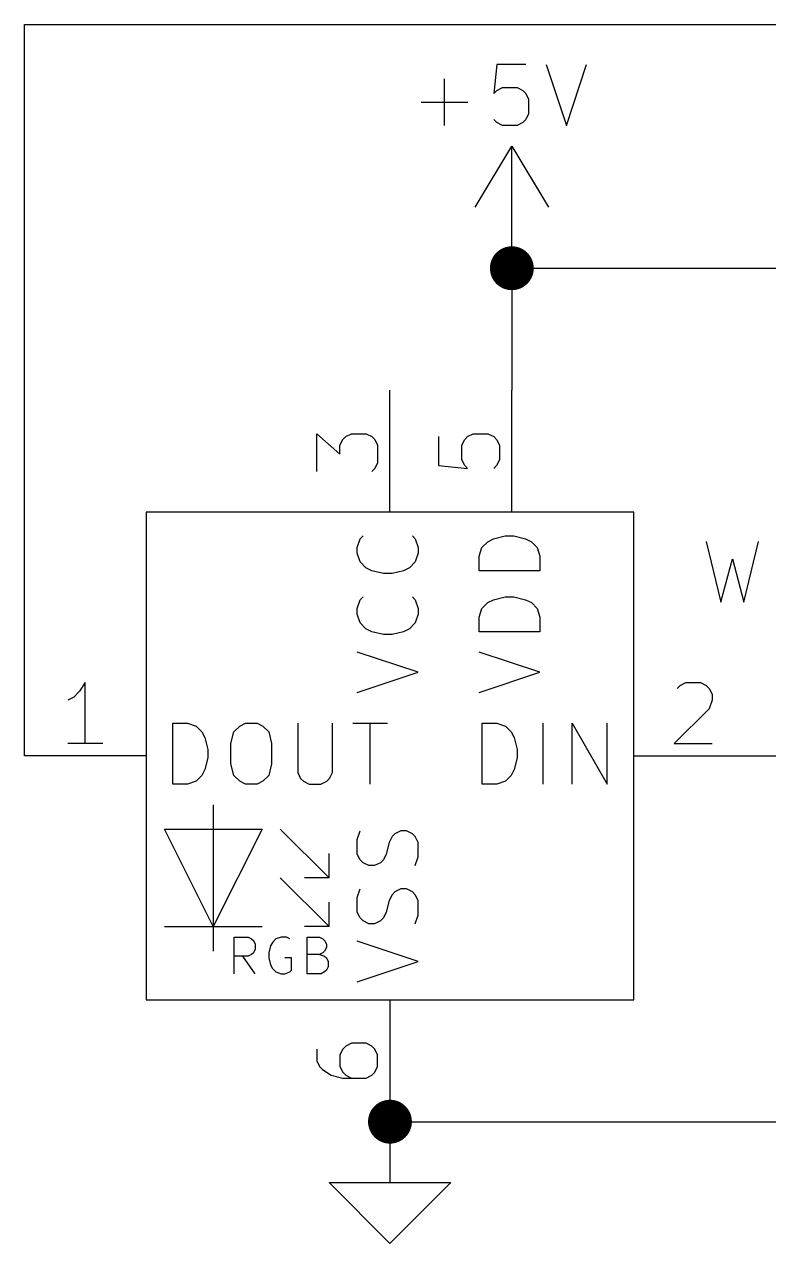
# Model space of a CAD drawing. Extents: x 0.4 to 11.3, y -7.9 to -0.4.
# Drawn here: x 2.6 to 3.211, y -6.75 to -5.75 of the extents above; entities that cross this region are included whole.
import ezdxf

# ---------------------------------------------------------------- set-up
doc = ezdxf.new("R2010")
doc.units = 0
doc.header["$MEASUREMENT"] = 0
for name, color, linetype in [('CYAN2', 4, 'CONTINUOUS'), ('GREEN3', 91, 'CONTINUOUS'), ('LYELLOW', 51, 'CONTINUOUS'), ('RED2', 1, 'CONTINUOUS'), ('RED3', 11, 'CONTINUOUS')]:
    doc.layers.add(name, color=color, linetype=linetype)

msp = doc.modelspace()

# ---------------------------------------------------------------- linework, layer by layer
at = {"layer": 'CYAN2', "linetype": 'CONTINUOUS'}
for p, q in [((2.9876, -5.7828), (2.9852, -5.8066)), ((3.0114, -5.7828), (2.9876, -5.7828)), ((3.0281, -5.7828), (3.0448, -5.8328)), ((3.0448, -5.8328), (3.0614, -5.7828)), ((2.9448, -5.8328), (2.9448, -5.7947)), ((2.9852, -5.8066), (2.9876, -5.8042)), ((2.9876, -5.8042), (2.9924, -5.8019)), ((2.9924, -5.8019), (3.0043, -5.8019)), ((3.0043, -5.8019), (3.009, -5.8042)), ((3.009, -5.8042), (3.0114, -5.8066)), ((3.0114, -5.8066), (3.0138, -5.8114)), ((2.9257, -5.8138), (2.9638, -5.8138)), ((3.0138, -5.8114), (3.0138, -5.8233)), ((2.9876, -5.8304), (2.9852, -5.828)), ((3.0114, -5.828), (3.009, -5.8304)), ((3.0138, -5.8233), (3.0114, -5.828)), ((2.9924, -5.8328), (2.9876, -5.8304)), ((3.0043, -5.8328), (2.9924, -5.8328)), ((3.009, -5.8304), (3.0043, -5.8328)), ((2.8755, -6.1719), (2.8779, -6.1695)), ((2.8755, -6.1719), (2.8779, -6.1695)), ((2.9184, -6.1695), (2.9208, -6.1719)), ((2.9184, -6.1695), (2.9208, -6.1719)), ((2.985, -6.1719), (2.9946, -6.1695)), ((2.985, -6.1719), (2.9946, -6.1695)), ((2.9946, -6.1695), (3.0017, -6.1695)), ((2.9946, -6.1695), (3.0017, -6.1695)), ((3.0017, -6.1695), (3.0112, -6.1719)), ((3.0017, -6.1695), (3.0112, -6.1719)), ((2.8731, -6.179), (2.8755, -6.1719)), ((2.8731, -6.179), (2.8755, -6.1719)), ((2.8731, -6.1838), (2.8731, -6.179)), ((2.8731, -6.1838), (2.8731, -6.179)), ((2.9208, -6.1719), (2.9231, -6.179)), ((2.9208, -6.1719), (2.9231, -6.179)), ((2.9231, -6.179), (2.9231, -6.1838)), ((2.9231, -6.179), (2.9231, -6.1838)), ((2.9731, -6.1862), (2.9755, -6.179)), ((2.9731, -6.1862), (2.9755, -6.179)), ((2.9755, -6.179), (2.9803, -6.1743)), ((2.9755, -6.179), (2.9803, -6.1743)), ((2.9803, -6.1743), (2.985, -6.1719)), ((2.9803, -6.1743), (2.985, -6.1719)), ((3.0112, -6.1719), (3.016, -6.1743)), ((3.0112, -6.1719), (3.016, -6.1743)), ((3.016, -6.1743), (3.0208, -6.179)), ((3.016, -6.1743), (3.0208, -6.179)), ((3.0208, -6.179), (3.0231, -6.1862)), ((3.0208, -6.179), (3.0231, -6.1862)), ((3.1595, -6.174), (3.1714, -6.224)), ((3.1595, -6.174), (3.1714, -6.224)), ((3.1905, -6.224), (3.2024, -6.174)), ((3.1905, -6.224), (3.2024, -6.174)), ((2.8755, -6.1909), (2.8731, -6.1838)), ((2.8755, -6.1909), (2.8731, -6.1838)), ((2.9231, -6.1838), (2.9208, -6.1909)), ((2.9231, -6.1838), (2.9208, -6.1909)), ((2.9731, -6.1981), (2.9731, -6.1862)), ((2.9731, -6.1981), (2.9731, -6.1862)), ((3.0231, -6.1862), (3.0231, -6.1981)), ((3.0231, -6.1862), (3.0231, -6.1981)), ((3.1714, -6.224), (3.181, -6.1883)), ((3.1714, -6.224), (3.181, -6.1883)), ((3.181, -6.1883), (3.1905, -6.224)), ((3.181, -6.1883), (3.1905, -6.224)), ((2.8803, -6.1957), (2.8755, -6.1909)), ((2.8803, -6.1957), (2.8755, -6.1909)), ((2.885, -6.1981), (2.8803, -6.1957)), ((2.885, -6.1981), (2.8803, -6.1957)), ((2.8946, -6.2005), (2.885, -6.1981)), ((2.8946, -6.2005), (2.885, -6.1981)), ((2.9112, -6.1981), (2.9017, -6.2005)), ((2.9112, -6.1981), (2.9017, -6.2005)), ((2.916, -6.1957), (2.9112, -6.1981)), ((2.916, -6.1957), (2.9112, -6.1981)), ((2.9208, -6.1909), (2.916, -6.1957)), ((2.9208, -6.1909), (2.916, -6.1957)), ((3.0231, -6.1981), (2.9731, -6.1981)), ((3.0231, -6.1981), (2.9731, -6.1981)), ((2.9017, -6.2005), (2.8946, -6.2005)), ((2.9017, -6.2005), (2.8946, -6.2005)), ((2.8755, -6.2219), (2.8779, -6.2195)), ((2.8755, -6.2219), (2.8779, -6.2195)), ((2.9184, -6.2195), (2.9208, -6.2219)), ((2.9184, -6.2195), (2.9208, -6.2219)), ((2.985, -6.2219), (2.9946, -6.2195)), ((2.985, -6.2219), (2.9946, -6.2195)), ((2.9946, -6.2195), (3.0017, -6.2195)), ((2.9946, -6.2195), (3.0017, -6.2195)), ((3.0017, -6.2195), (3.0112, -6.2219)), ((3.0017, -6.2195), (3.0112, -6.2219)), ((2.8731, -6.229), (2.8755, -6.2219)), ((2.8731, -6.229), (2.8755, -6.2219)), ((2.8731, -6.2338), (2.8731, -6.229)), ((2.8731, -6.2338), (2.8731, -6.229)), ((2.9208, -6.2219), (2.9231, -6.229)), ((2.9208, -6.2219), (2.9231, -6.229)), ((2.9231, -6.229), (2.9231, -6.2338)), ((2.9231, -6.229), (2.9231, -6.2338)), ((2.9731, -6.2362), (2.9755, -6.229)), ((2.9731, -6.2362), (2.9755, -6.229)), ((2.9755, -6.229), (2.9803, -6.2243)), ((2.9755, -6.229), (2.9803, -6.2243)), ((2.9803, -6.2243), (2.985, -6.2219)), ((2.9803, -6.2243), (2.985, -6.2219)), ((3.0112, -6.2219), (3.016, -6.2243)), ((3.0112, -6.2219), (3.016, -6.2243)), ((3.016, -6.2243), (3.0208, -6.229)), ((3.016, -6.2243), (3.0208, -6.229)), ((3.0208, -6.229), (3.0231, -6.2362)), ((3.0208, -6.229), (3.0231, -6.2362)), ((2.8755, -6.2409), (2.8731, -6.2338)), ((2.8755, -6.2409), (2.8731, -6.2338)), ((2.9231, -6.2338), (2.9208, -6.2409)), ((2.9231, -6.2338), (2.9208, -6.2409)), ((2.9731, -6.2481), (2.9731, -6.2362)), ((2.9731, -6.2481), (2.9731, -6.2362)), ((3.0231, -6.2362), (3.0231, -6.2481)), ((3.0231, -6.2362), (3.0231, -6.2481)), ((2.8803, -6.2457), (2.8755, -6.2409)), ((2.8803, -6.2457), (2.8755, -6.2409)), ((2.885, -6.2481), (2.8803, -6.2457)), ((2.885, -6.2481), (2.8803, -6.2457)), ((2.8946, -6.2505), (2.885, -6.2481)), ((2.8946, -6.2505), (2.885, -6.2481)), ((2.9112, -6.2481), (2.9017, -6.2505)), ((2.9112, -6.2481), (2.9017, -6.2505)), ((2.916, -6.2457), (2.9112, -6.2481)), ((2.916, -6.2457), (2.9112, -6.2481)), ((2.9208, -6.2409), (2.916, -6.2457)), ((2.9208, -6.2409), (2.916, -6.2457)), ((3.0231, -6.2481), (2.9731, -6.2481)), ((3.0231, -6.2481), (2.9731, -6.2481)), ((2.9017, -6.2505), (2.8946, -6.2505)), ((2.9017, -6.2505), (2.8946, -6.2505)), ((2.9231, -6.2814), (2.8731, -6.2648)), ((2.9231, -6.2814), (2.8731, -6.2648)), ((3.0231, -6.2814), (2.9731, -6.2648)), ((3.0231, -6.2814), (2.9731, -6.2648)), ((2.8731, -6.2981), (2.9231, -6.2814)), ((2.8731, -6.2981), (2.9231, -6.2814)), ((2.9731, -6.2981), (3.0231, -6.2814)), ((2.9731, -6.2981), (3.0231, -6.2814)), ((2.7219, -6.3731), (2.7219, -6.3231)), ((2.7219, -6.3231), (2.7338, -6.3231)), ((2.7219, -6.3731), (2.7219, -6.3231)), ((2.7219, -6.3231), (2.7338, -6.3231)), ((2.7338, -6.3231), (2.7409, -6.3255)), ((2.7338, -6.3231), (2.7409, -6.3255)), ((2.7409, -6.3255), (2.7457, -6.3303)), ((2.7409, -6.3255), (2.7457, -6.3303)), ((2.7719, -6.3303), (2.7767, -6.3255)), ((2.7719, -6.3303), (2.7767, -6.3255)), ((2.7767, -6.3255), (2.7814, -6.3231)), ((2.7767, -6.3255), (2.7814, -6.3231)), ((2.7814, -6.3231), (2.7909, -6.3231)), ((2.7814, -6.3231), (2.7909, -6.3231)), ((2.7909, -6.3231), (2.7957, -6.3255)), ((2.7909, -6.3231), (2.7957, -6.3255)), ((2.7957, -6.3255), (2.8005, -6.3303)), ((2.7957, -6.3255), (2.8005, -6.3303)), ((2.8243, -6.3231), (2.8243, -6.3636)), ((2.8243, -6.3231), (2.8243, -6.3636)), ((2.8529, -6.3636), (2.8529, -6.3231)), ((2.8529, -6.3636), (2.8529, -6.3231)), ((2.8695, -6.3231), (2.8981, -6.3231)), ((2.8695, -6.3231), (2.8981, -6.3231)), ((2.8838, -6.3731), (2.8838, -6.3231)), ((2.8838, -6.3731), (2.8838, -6.3231)), ((2.9757, -6.3731), (2.9757, -6.3231)), ((2.9757, -6.3231), (2.9876, -6.3231)), ((2.9757, -6.3731), (2.9757, -6.3231)), ((2.9757, -6.3231), (2.9876, -6.3231)), ((2.9876, -6.3231), (2.9948, -6.3255)), ((2.9876, -6.3231), (2.9948, -6.3255)), ((2.9948, -6.3255), (2.9995, -6.3303)), ((2.9948, -6.3255), (2.9995, -6.3303)), ((3.0257, -6.3731), (3.0257, -6.3231)), ((3.0257, -6.3731), (3.0257, -6.3231)), ((3.0495, -6.3731), (3.0495, -6.3231)), ((3.0495, -6.3231), (3.0781, -6.3731)), ((3.0495, -6.3731), (3.0495, -6.3231)), ((3.0495, -6.3231), (3.0781, -6.3731)), ((3.0781, -6.3731), (3.0781, -6.3231)), ((3.0781, -6.3731), (3.0781, -6.3231)), ((2.7457, -6.3303), (2.7481, -6.335)), ((2.7457, -6.3303), (2.7481, -6.335)), ((2.7481, -6.335), (2.7505, -6.3446)), ((2.7481, -6.335), (2.7505, -6.3446)), ((2.7695, -6.3398), (2.7719, -6.3303)), ((2.7695, -6.3398), (2.7719, -6.3303)), ((2.7695, -6.3565), (2.7695, -6.3398)), ((2.7695, -6.3565), (2.7695, -6.3398)), ((2.8005, -6.3303), (2.8029, -6.3398)), ((2.8005, -6.3303), (2.8029, -6.3398)), ((2.8029, -6.3398), (2.8029, -6.3565)), ((2.8029, -6.3398), (2.8029, -6.3565)), ((2.9995, -6.3303), (3.0019, -6.335)), ((2.9995, -6.3303), (3.0019, -6.335)), ((3.0019, -6.335), (3.0043, -6.3446)), ((3.0019, -6.335), (3.0043, -6.3446)), ((2.7505, -6.3446), (2.7505, -6.3517)), ((2.7505, -6.3446), (2.7505, -6.3517)), ((3.0043, -6.3446), (3.0043, -6.3517)), ((3.0043, -6.3446), (3.0043, -6.3517)), ((2.7505, -6.3517), (2.7481, -6.3612)), ((2.7505, -6.3517), (2.7481, -6.3612)), ((2.7719, -6.366), (2.7695, -6.3565)), ((2.7719, -6.366), (2.7695, -6.3565)), ((2.8029, -6.3565), (2.8005, -6.366)), ((2.8029, -6.3565), (2.8005, -6.366)), ((3.0043, -6.3517), (3.0019, -6.3612)), ((3.0043, -6.3517), (3.0019, -6.3612)), ((2.7457, -6.366), (2.7409, -6.3708)), ((2.7457, -6.366), (2.7409, -6.3708)), ((2.7481, -6.3612), (2.7457, -6.366)), ((2.7481, -6.3612), (2.7457, -6.366)), ((2.7767, -6.3708), (2.7719, -6.366)), ((2.7767, -6.3708), (2.7719, -6.366)), ((2.8005, -6.366), (2.7957, -6.3708)), ((2.8005, -6.366), (2.7957, -6.3708)), ((2.8243, -6.3636), (2.8267, -6.3684)), ((2.8243, -6.3636), (2.8267, -6.3684)), ((2.8267, -6.3684), (2.829, -6.3708)), ((2.8267, -6.3684), (2.829, -6.3708)), ((2.8481, -6.3708), (2.8505, -6.3684)), ((2.8481, -6.3708), (2.8505, -6.3684)), ((2.8505, -6.3684), (2.8529, -6.3636)), ((2.8505, -6.3684), (2.8529, -6.3636)), ((2.9995, -6.366), (2.9948, -6.3708)), ((2.9995, -6.366), (2.9948, -6.3708)), ((3.0019, -6.3612), (2.9995, -6.366)), ((3.0019, -6.3612), (2.9995, -6.366)), ((2.7338, -6.3731), (2.7219, -6.3731)), ((2.7338, -6.3731), (2.7219, -6.3731)), ((2.7409, -6.3708), (2.7338, -6.3731)), ((2.7409, -6.3708), (2.7338, -6.3731)), ((2.7814, -6.3731), (2.7767, -6.3708)), ((2.7814, -6.3731), (2.7767, -6.3708)), ((2.7909, -6.3731), (2.7814, -6.3731)), ((2.7909, -6.3731), (2.7814, -6.3731)), ((2.7957, -6.3708), (2.7909, -6.3731)), ((2.7957, -6.3708), (2.7909, -6.3731)), ((2.829, -6.3708), (2.8338, -6.3731)), ((2.829, -6.3708), (2.8338, -6.3731)), ((2.8338, -6.3731), (2.8433, -6.3731)), ((2.8338, -6.3731), (2.8433, -6.3731)), ((2.8433, -6.3731), (2.8481, -6.3708)), ((2.8433, -6.3731), (2.8481, -6.3708)), ((2.9876, -6.3731), (2.9757, -6.3731)), ((2.9876, -6.3731), (2.9757, -6.3731)), ((2.9948, -6.3708), (2.9876, -6.3731)), ((2.9948, -6.3708), (2.9876, -6.3731)), ((2.8731, -6.4186), (2.8755, -6.4114)), ((2.8731, -6.4186), (2.8755, -6.4114)), ((2.8731, -6.4305), (2.8731, -6.4186)), ((2.8731, -6.4305), (2.8731, -6.4186)), ((2.9017, -6.4162), (2.8993, -6.4209)), ((2.9017, -6.4162), (2.8993, -6.4209)), ((2.9041, -6.4138), (2.9017, -6.4162)), ((2.9041, -6.4138), (2.9017, -6.4162)), ((2.9088, -6.4114), (2.9041, -6.4138)), ((2.9088, -6.4114), (2.9041, -6.4138)), ((2.9136, -6.4114), (2.9088, -6.4114)), ((2.9136, -6.4114), (2.9088, -6.4114)), ((2.9184, -6.4138), (2.9136, -6.4114)), ((2.9184, -6.4138), (2.9136, -6.4114)), ((2.9208, -6.4162), (2.9184, -6.4138)), ((2.9208, -6.4162), (2.9184, -6.4138)), ((2.9231, -6.4209), (2.9208, -6.4162)), ((2.9231, -6.4209), (2.9208, -6.4162)), ((2.8993, -6.4209), (2.8969, -6.4305)), ((2.8993, -6.4209), (2.8969, -6.4305)), ((2.9231, -6.4329), (2.9231, -6.4209)), ((2.9231, -6.4329), (2.9231, -6.4209)), ((2.8755, -6.4352), (2.8731, -6.4305)), ((2.8755, -6.4352), (2.8731, -6.4305)), ((2.8779, -6.4376), (2.8755, -6.4352)), ((2.8779, -6.4376), (2.8755, -6.4352)), ((2.8827, -6.44), (2.8779, -6.4376)), ((2.8827, -6.44), (2.8779, -6.4376)), ((2.8874, -6.44), (2.8827, -6.44)), ((2.8874, -6.44), (2.8827, -6.44)), ((2.8922, -6.4376), (2.8874, -6.44)), ((2.8922, -6.4376), (2.8874, -6.44)), ((2.8946, -6.4352), (2.8922, -6.4376)), ((2.8946, -6.4352), (2.8922, -6.4376)), ((2.8969, -6.4305), (2.8946, -6.4352)), ((2.8969, -6.4305), (2.8946, -6.4352)), ((2.9208, -6.44), (2.9231, -6.4329)), ((2.9208, -6.44), (2.9231, -6.4329)), ((2.8731, -6.4662), (2.8755, -6.459)), ((2.8731, -6.4662), (2.8755, -6.459)), ((2.9088, -6.459), (2.9041, -6.4614)), ((2.9088, -6.459), (2.9041, -6.4614)), ((2.9136, -6.459), (2.9088, -6.459)), ((2.9136, -6.459), (2.9088, -6.459)), ((2.9184, -6.4614), (2.9136, -6.459)), ((2.9184, -6.4614), (2.9136, -6.459)), ((2.8731, -6.4781), (2.8731, -6.4662)), ((2.8731, -6.4781), (2.8731, -6.4662)), ((2.8993, -6.4686), (2.8969, -6.4781)), ((2.8993, -6.4686), (2.8969, -6.4781)), ((2.9017, -6.4638), (2.8993, -6.4686)), ((2.9017, -6.4638), (2.8993, -6.4686)), ((2.9041, -6.4614), (2.9017, -6.4638)), ((2.9041, -6.4614), (2.9017, -6.4638)), ((2.9208, -6.4638), (2.9184, -6.4614)), ((2.9208, -6.4638), (2.9184, -6.4614)), ((2.9231, -6.4686), (2.9208, -6.4638)), ((2.9231, -6.4686), (2.9208, -6.4638)), ((2.9231, -6.4805), (2.9231, -6.4686)), ((2.9231, -6.4805), (2.9231, -6.4686)), ((2.8755, -6.4829), (2.8731, -6.4781)), ((2.8755, -6.4829), (2.8731, -6.4781)), ((2.8969, -6.4781), (2.8946, -6.4829)), ((2.8969, -6.4781), (2.8946, -6.4829)), ((2.8779, -6.4852), (2.8755, -6.4829)), ((2.8779, -6.4852), (2.8755, -6.4829)), ((2.8827, -6.4876), (2.8779, -6.4852)), ((2.8827, -6.4876), (2.8779, -6.4852)), ((2.8874, -6.4876), (2.8827, -6.4876)), ((2.8874, -6.4876), (2.8827, -6.4876)), ((2.8922, -6.4852), (2.8874, -6.4876)), ((2.8922, -6.4852), (2.8874, -6.4876)), ((2.8946, -6.4829), (2.8922, -6.4852)), ((2.8946, -6.4829), (2.8922, -6.4852)), ((2.9208, -6.4876), (2.9231, -6.4805)), ((2.9208, -6.4876), (2.9231, -6.4805)), ((2.9231, -6.5186), (2.8731, -6.5019)), ((2.9231, -6.5186), (2.8731, -6.5019)), ((2.8731, -6.5352), (2.9231, -6.5186)), ((2.8731, -6.5352), (2.9231, -6.5186))]:
    msp.add_line(p, q, dxfattribs=at)
at = {"layer": 'GREEN3', "linetype": 'CONTINUOUS'}
for p, q in [((2.6, -6.35), (2.6, -5.75)), ((2.6, -5.75), (5.45, -5.75)), ((3, -5.95), (3.75, -5.95)), ((3, -5.95), (3, -6.05)), ((3.2, -6.35), (3.35, -6.35)), ((2.9, -6.65), (3.65, -6.65))]:
    msp.add_line(p, q, dxfattribs=at)
at = {"layer": 'GREEN3', "const_width": 0.018}
for points in [[(2.991, -5.95, 1), (3.009, -5.95, 1)], [(2.891, -6.65, 1), (2.909, -6.65, 1)]]:
    msp.add_lwpolyline(points, format="xyb", close=True, dxfattribs=at)
at = {"layer": 'LYELLOW', "linetype": 'CONTINUOUS'}
for p, q in [((2.7, -6.15), (2.7, -6.55)), ((3.1, -6.15), (2.7, -6.15)), ((3.1, -6.55), (3.1, -6.15)), ((2.7, -6.55), (3.1, -6.55))]:
    msp.add_line(p, q, dxfattribs=at)
at = {"layer": 'RED2', "linetype": 'CONTINUOUS'}
for p, q in [((2.97, -5.9), (3, -5.85)), ((3, -5.95), (3, -5.85)), ((3, -5.85), (3.03, -5.9)), ((2.9, -6.15), (2.9, -6.05)), ((2.9, -6.15), (2.9, -6.05)), ((3, -6.15), (3, -6.05)), ((3, -6.15), (3, -6.05)), ((2.7, -6.15), (2.7, -6.55)), ((3.1, -6.15), (2.7, -6.15)), ((3.1, -6.55), (3.1, -6.15)), ((2.7, -6.35), (2.6, -6.35)), ((2.7, -6.35), (2.6, -6.35)), ((3.1, -6.35), (3.2, -6.35)), ((3.1, -6.35), (3.2, -6.35)), ((2.755, -6.39), (2.755, -6.49)), ((2.715, -6.41), (2.795, -6.41)), ((2.755, -6.49), (2.715, -6.41)), ((2.795, -6.41), (2.755, -6.49)), ((2.81, -6.41), (2.85, -6.45)), ((2.85, -6.45), (2.85, -6.43)), ((2.81, -6.45), (2.85, -6.49)), ((2.85, -6.45), (2.83, -6.45)), ((2.85, -6.49), (2.85, -6.47)), ((2.715, -6.49), (2.795, -6.49)), ((2.755, -6.49), (2.755, -6.51)), ((2.85, -6.49), (2.83, -6.49)), ((2.7721, -6.5286), (2.7721, -6.4986)), ((2.7721, -6.4986), (2.7836, -6.4986)), ((2.7836, -6.4986), (2.7864, -6.5)), ((2.7864, -6.5), (2.7879, -6.5014)), ((2.8064, -6.5), (2.8036, -6.5029)), ((2.8107, -6.4986), (2.8064, -6.5)), ((2.815, -6.4986), (2.8107, -6.4986)), ((2.8179, -6.5), (2.815, -6.4986)), ((2.8321, -6.5286), (2.8321, -6.4986)), ((2.8321, -6.4986), (2.8421, -6.4986)), ((2.8421, -6.4986), (2.845, -6.5)), ((2.845, -6.5), (2.8464, -6.5014)), ((2.7879, -6.5014), (2.7893, -6.5043)), ((2.7893, -6.5086), (2.7879, -6.5114)), ((2.7893, -6.5043), (2.7893, -6.5086)), ((2.8021, -6.5057), (2.8007, -6.5114)), ((2.8036, -6.5029), (2.8021, -6.5057)), ((2.8464, -6.51), (2.845, -6.5114)), ((2.8464, -6.5014), (2.8479, -6.5043)), ((2.8479, -6.5071), (2.8464, -6.51)), ((2.8479, -6.5043), (2.8479, -6.5071)), ((2.7836, -6.5143), (2.7721, -6.5143)), ((2.7893, -6.5286), (2.7793, -6.5143)), ((2.7864, -6.5129), (2.7836, -6.5143)), ((2.7879, -6.5114), (2.7864, -6.5129)), ((2.8007, -6.5114), (2.8007, -6.5157)), ((2.8007, -6.5157), (2.8021, -6.5214)), ((2.8193, -6.5157), (2.8136, -6.5157)), ((2.8193, -6.5257), (2.8193, -6.5157)), ((2.8421, -6.5129), (2.8321, -6.5129)), ((2.845, -6.5114), (2.8421, -6.5129)), ((2.8421, -6.5129), (2.8464, -6.5143)), ((2.8464, -6.5143), (2.8479, -6.5157)), ((2.8479, -6.5157), (2.8493, -6.5186)), ((2.8493, -6.5186), (2.8493, -6.5229)), ((2.8021, -6.5214), (2.8036, -6.5243)), ((2.8036, -6.5243), (2.8064, -6.5271)), ((2.8064, -6.5271), (2.8107, -6.5286)), ((2.8107, -6.5286), (2.8136, -6.5286)), ((2.8136, -6.5286), (2.8179, -6.5271)), ((2.8179, -6.5271), (2.8193, -6.5257)), ((2.8436, -6.5286), (2.8321, -6.5286)), ((2.8464, -6.5271), (2.8436, -6.5286)), ((2.8479, -6.5257), (2.8464, -6.5271)), ((2.8493, -6.5229), (2.8479, -6.5257)), ((2.7, -6.55), (3.1, -6.55)), ((2.9, -6.55), (2.9, -6.65)), ((2.9, -6.55), (2.9, -6.65)), ((2.9, -6.65), (2.9, -6.7)), ((2.9, -6.75), (2.85, -6.7)), ((2.85, -6.7), (2.9, -6.7)), ((2.9, -6.7), (2.95, -6.7)), ((2.95, -6.7), (2.9, -6.75))]:
    msp.add_line(p, q, dxfattribs=at)
at = {"layer": 'RED3', "linetype": 'CONTINUOUS'}
for p, q in [((2.8399, -6.1167), (2.8399, -6.0857)), ((2.8399, -6.0857), (2.8589, -6.1024)), ((2.8399, -6.1167), (2.8399, -6.0857)), ((2.8399, -6.0857), (2.8589, -6.1024)), ((2.8613, -6.0905), (2.8637, -6.0881)), ((2.8613, -6.0905), (2.8637, -6.0881)), ((2.8637, -6.0881), (2.8684, -6.0857)), ((2.8637, -6.0881), (2.8684, -6.0857)), ((2.8684, -6.0857), (2.8804, -6.0857)), ((2.8684, -6.0857), (2.8804, -6.0857)), ((2.8804, -6.0857), (2.8851, -6.0881)), ((2.8804, -6.0857), (2.8851, -6.0881)), ((2.8851, -6.0881), (2.8875, -6.0905)), ((2.8851, -6.0881), (2.8875, -6.0905)), ((2.9399, -6.0881), (2.9399, -6.1119)), ((2.9399, -6.0881), (2.9399, -6.1119)), ((2.9613, -6.0905), (2.9637, -6.0881)), ((2.9613, -6.0905), (2.9637, -6.0881)), ((2.9637, -6.0881), (2.9684, -6.0857)), ((2.9637, -6.0881), (2.9684, -6.0857)), ((2.9684, -6.0857), (2.9804, -6.0857)), ((2.9684, -6.0857), (2.9804, -6.0857)), ((2.9804, -6.0857), (2.9851, -6.0881)), ((2.9804, -6.0857), (2.9851, -6.0881)), ((2.9851, -6.0881), (2.9875, -6.0905)), ((2.9851, -6.0881), (2.9875, -6.0905)), ((2.8589, -6.0952), (2.8613, -6.0905)), ((2.8589, -6.0952), (2.8613, -6.0905)), ((2.8589, -6.1024), (2.8589, -6.0952)), ((2.8589, -6.1024), (2.8589, -6.0952)), ((2.8875, -6.0905), (2.8899, -6.0952)), ((2.8875, -6.0905), (2.8899, -6.0952)), ((2.8899, -6.0952), (2.8899, -6.1095)), ((2.8899, -6.0952), (2.8899, -6.1095)), ((2.9589, -6.0952), (2.9613, -6.0905)), ((2.9589, -6.0952), (2.9613, -6.0905)), ((2.9589, -6.1071), (2.9589, -6.0952)), ((2.9589, -6.1071), (2.9589, -6.0952)), ((2.9875, -6.0905), (2.9899, -6.0952)), ((2.9875, -6.0905), (2.9899, -6.0952)), ((2.9899, -6.0952), (2.9899, -6.1071)), ((2.9899, -6.0952), (2.9899, -6.1071)), ((2.8899, -6.1095), (2.8875, -6.1143)), ((2.8899, -6.1095), (2.8875, -6.1143)), ((2.9613, -6.1119), (2.9589, -6.1071)), ((2.9613, -6.1119), (2.9589, -6.1071)), ((2.9899, -6.1071), (2.9875, -6.1119)), ((2.9899, -6.1071), (2.9875, -6.1119)), ((2.8875, -6.1143), (2.8851, -6.1167)), ((2.8875, -6.1143), (2.8851, -6.1167)), ((2.9399, -6.1119), (2.9637, -6.1143)), ((2.9399, -6.1119), (2.9637, -6.1143)), ((2.9637, -6.1143), (2.9613, -6.1119)), ((2.9637, -6.1143), (2.9613, -6.1119)), ((2.9875, -6.1119), (2.9851, -6.1143)), ((2.9875, -6.1119), (2.9851, -6.1143)), ((2.65, -6.2899), (2.6452, -6.297)), ((2.65, -6.2899), (2.6452, -6.297)), ((2.65, -6.3399), (2.65, -6.2899)), ((2.65, -6.3399), (2.65, -6.2899)), ((3.1381, -6.2923), (3.1429, -6.2899)), ((3.1381, -6.2923), (3.1429, -6.2899)), ((3.1429, -6.2899), (3.1548, -6.2899)), ((3.1429, -6.2899), (3.1548, -6.2899)), ((3.1548, -6.2899), (3.1595, -6.2923)), ((3.1548, -6.2899), (3.1595, -6.2923)), ((2.6452, -6.297), (2.6405, -6.3018)), ((2.6452, -6.297), (2.6405, -6.3018)), ((3.1357, -6.2946), (3.1381, -6.2923)), ((3.1357, -6.2946), (3.1381, -6.2923)), ((3.1595, -6.2923), (3.1619, -6.2946)), ((3.1595, -6.2923), (3.1619, -6.2946)), ((3.1619, -6.2946), (3.1643, -6.2994)), ((3.1619, -6.2946), (3.1643, -6.2994)), ((3.1643, -6.2994), (3.1643, -6.3042)), ((3.1643, -6.2994), (3.1643, -6.3042)), ((2.6405, -6.3018), (2.6357, -6.3042)), ((2.6405, -6.3018), (2.6357, -6.3042)), ((3.1643, -6.3042), (3.1619, -6.3113)), ((3.1643, -6.3042), (3.1619, -6.3113)), ((3.1619, -6.3113), (3.1333, -6.3399)), ((3.1619, -6.3113), (3.1333, -6.3399)), ((2.6643, -6.3399), (2.6357, -6.3399)), ((2.6643, -6.3399), (2.6357, -6.3399)), ((3.1333, -6.3399), (3.1643, -6.3399)), ((3.1333, -6.3399), (3.1643, -6.3399)), ((2.8637, -6.5881), (2.8613, -6.5905)), ((2.8637, -6.5881), (2.8613, -6.5905)), ((2.8684, -6.5857), (2.8637, -6.5881)), ((2.8684, -6.5857), (2.8637, -6.5881)), ((2.8804, -6.5857), (2.8684, -6.5857)), ((2.8804, -6.5857), (2.8684, -6.5857)), ((2.8851, -6.5881), (2.8804, -6.5857)), ((2.8851, -6.5881), (2.8804, -6.5857)), ((2.8875, -6.5905), (2.8851, -6.5881)), ((2.8875, -6.5905), (2.8851, -6.5881)), ((2.8399, -6.5905), (2.8399, -6.6)), ((2.8399, -6.5905), (2.8399, -6.6)), ((2.8399, -6.6), (2.8423, -6.6048)), ((2.8399, -6.6), (2.8423, -6.6048)), ((2.8613, -6.5905), (2.8589, -6.5952)), ((2.8613, -6.5905), (2.8589, -6.5952)), ((2.8589, -6.5952), (2.8589, -6.6048)), ((2.8589, -6.5952), (2.8589, -6.6048)), ((2.8899, -6.5952), (2.8875, -6.5905)), ((2.8899, -6.5952), (2.8875, -6.5905)), ((2.8899, -6.6048), (2.8899, -6.5952)), ((2.8899, -6.6048), (2.8899, -6.5952)), ((2.8423, -6.6048), (2.8446, -6.6071)), ((2.8423, -6.6048), (2.8446, -6.6071)), ((2.8446, -6.6071), (2.8518, -6.6119)), ((2.8446, -6.6071), (2.8518, -6.6119)), ((2.8589, -6.6048), (2.8613, -6.6095)), ((2.8589, -6.6048), (2.8613, -6.6095)), ((2.8613, -6.6095), (2.8637, -6.6119)), ((2.8613, -6.6095), (2.8637, -6.6119)), ((2.8851, -6.6119), (2.8875, -6.6095)), ((2.8851, -6.6119), (2.8875, -6.6095)), ((2.8875, -6.6095), (2.8899, -6.6048)), ((2.8875, -6.6095), (2.8899, -6.6048)), ((2.8518, -6.6119), (2.8613, -6.6143)), ((2.8518, -6.6119), (2.8613, -6.6143)), ((2.8613, -6.6143), (2.8804, -6.6143)), ((2.8613, -6.6143), (2.8804, -6.6143)), ((2.8637, -6.6119), (2.8684, -6.6143)), ((2.8637, -6.6119), (2.8684, -6.6143)), ((2.8804, -6.6143), (2.8851, -6.6119)), ((2.8804, -6.6143), (2.8851, -6.6119))]:
    msp.add_line(p, q, dxfattribs=at)

doc.saveas('drawing.dxf')
